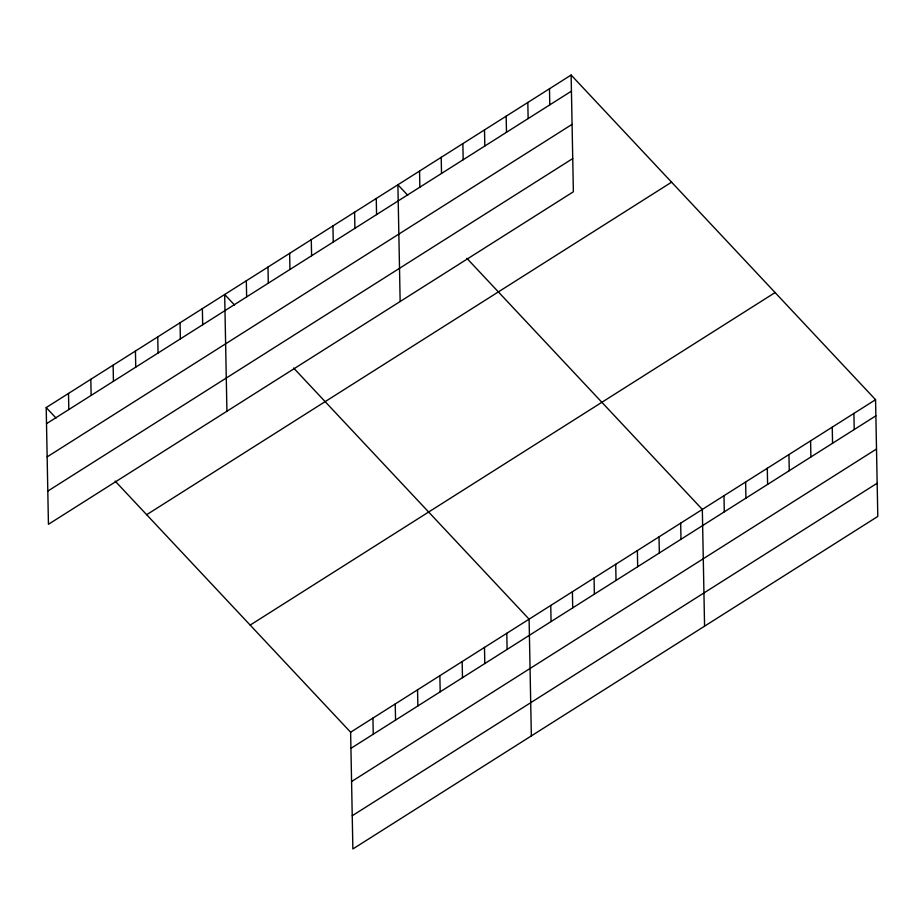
<?xml version="1.0" encoding="UTF-8"?>
<svg xmlns="http://www.w3.org/2000/svg" width="924" height="924" viewBox="0 0 924 924"><rect width="100%" height="100%" fill="white"/><g stroke="black" fill="none" stroke-linecap="round" stroke-linejoin="round"><path stroke-width="1.39" d="M571.124 75.04L573.377 191.776L48.441 524.301L46.2 407.565L571.124 75.04L875.559 399.699L877.8 516.435L352.876 848.96L350.623 732.224L115.142 481.092M46.512 423.677L571.436 91.153M47.147 456.883L572.072 124.359M47.805 491.094L572.73 158.57M146.662 514.703L671.586 182.178M250.173 625.086L775.097 292.562M350.623 732.224L875.559 399.699M350.935 748.348L875.871 415.823M351.57 781.542L876.506 449.018M352.229 815.753L877.165 483.229M407.75 195.276L397.898 184.777L400.15 301.501M466.851 258.304L702.332 509.436L704.573 626.172M234.523 305.012L224.671 294.502L226.923 411.238M293.624 368.029L529.106 619.172L531.346 735.908M46.2 407.565L56.052 418.064M853.903 413.421L854.215 429.533M832.247 427.142L832.559 443.254M810.602 440.852L810.902 456.964M788.946 454.573L789.258 470.686M767.29 468.283L767.601 484.407M745.633 482.005L745.945 498.117M723.989 495.726L724.289 511.838M680.676 523.157L680.988 539.269M659.02 536.867L659.332 552.991M637.375 550.588L637.676 566.701M615.719 564.298L616.031 580.422M594.063 578.02L594.375 594.132M572.406 591.741L572.718 607.853M549.48 88.75L549.792 104.874M550.762 605.451L551.062 621.563M527.823 102.472L528.135 118.584M506.167 116.193L506.479 132.305M506.791 633.298L507.103 649.422M484.511 129.903L484.823 146.015M484.488 647.435L484.8 663.548M462.866 143.624L463.178 159.737M462.173 661.561L462.485 677.685M441.21 157.334L441.522 173.458M439.87 675.698L440.182 691.81M419.554 171.055L419.866 187.168M417.556 689.835L417.867 705.948M395.253 703.961L395.553 720.073M376.253 198.487L376.565 214.599M372.938 718.098L373.25 734.21M354.597 212.208L354.908 228.32M332.94 225.918L333.252 242.042M311.284 239.639L311.596 255.752M289.639 253.349L289.951 269.473M267.983 267.071L268.295 283.183M246.327 280.792L246.639 296.904M202.368 308.639L202.679 324.751M180.053 322.765L180.365 338.889M157.75 336.902L158.062 353.014M135.435 351.028L135.747 367.151M113.132 365.165L113.433 381.277M90.818 379.302L91.13 395.414M68.515 393.428L68.815 409.54"/></g></svg>
